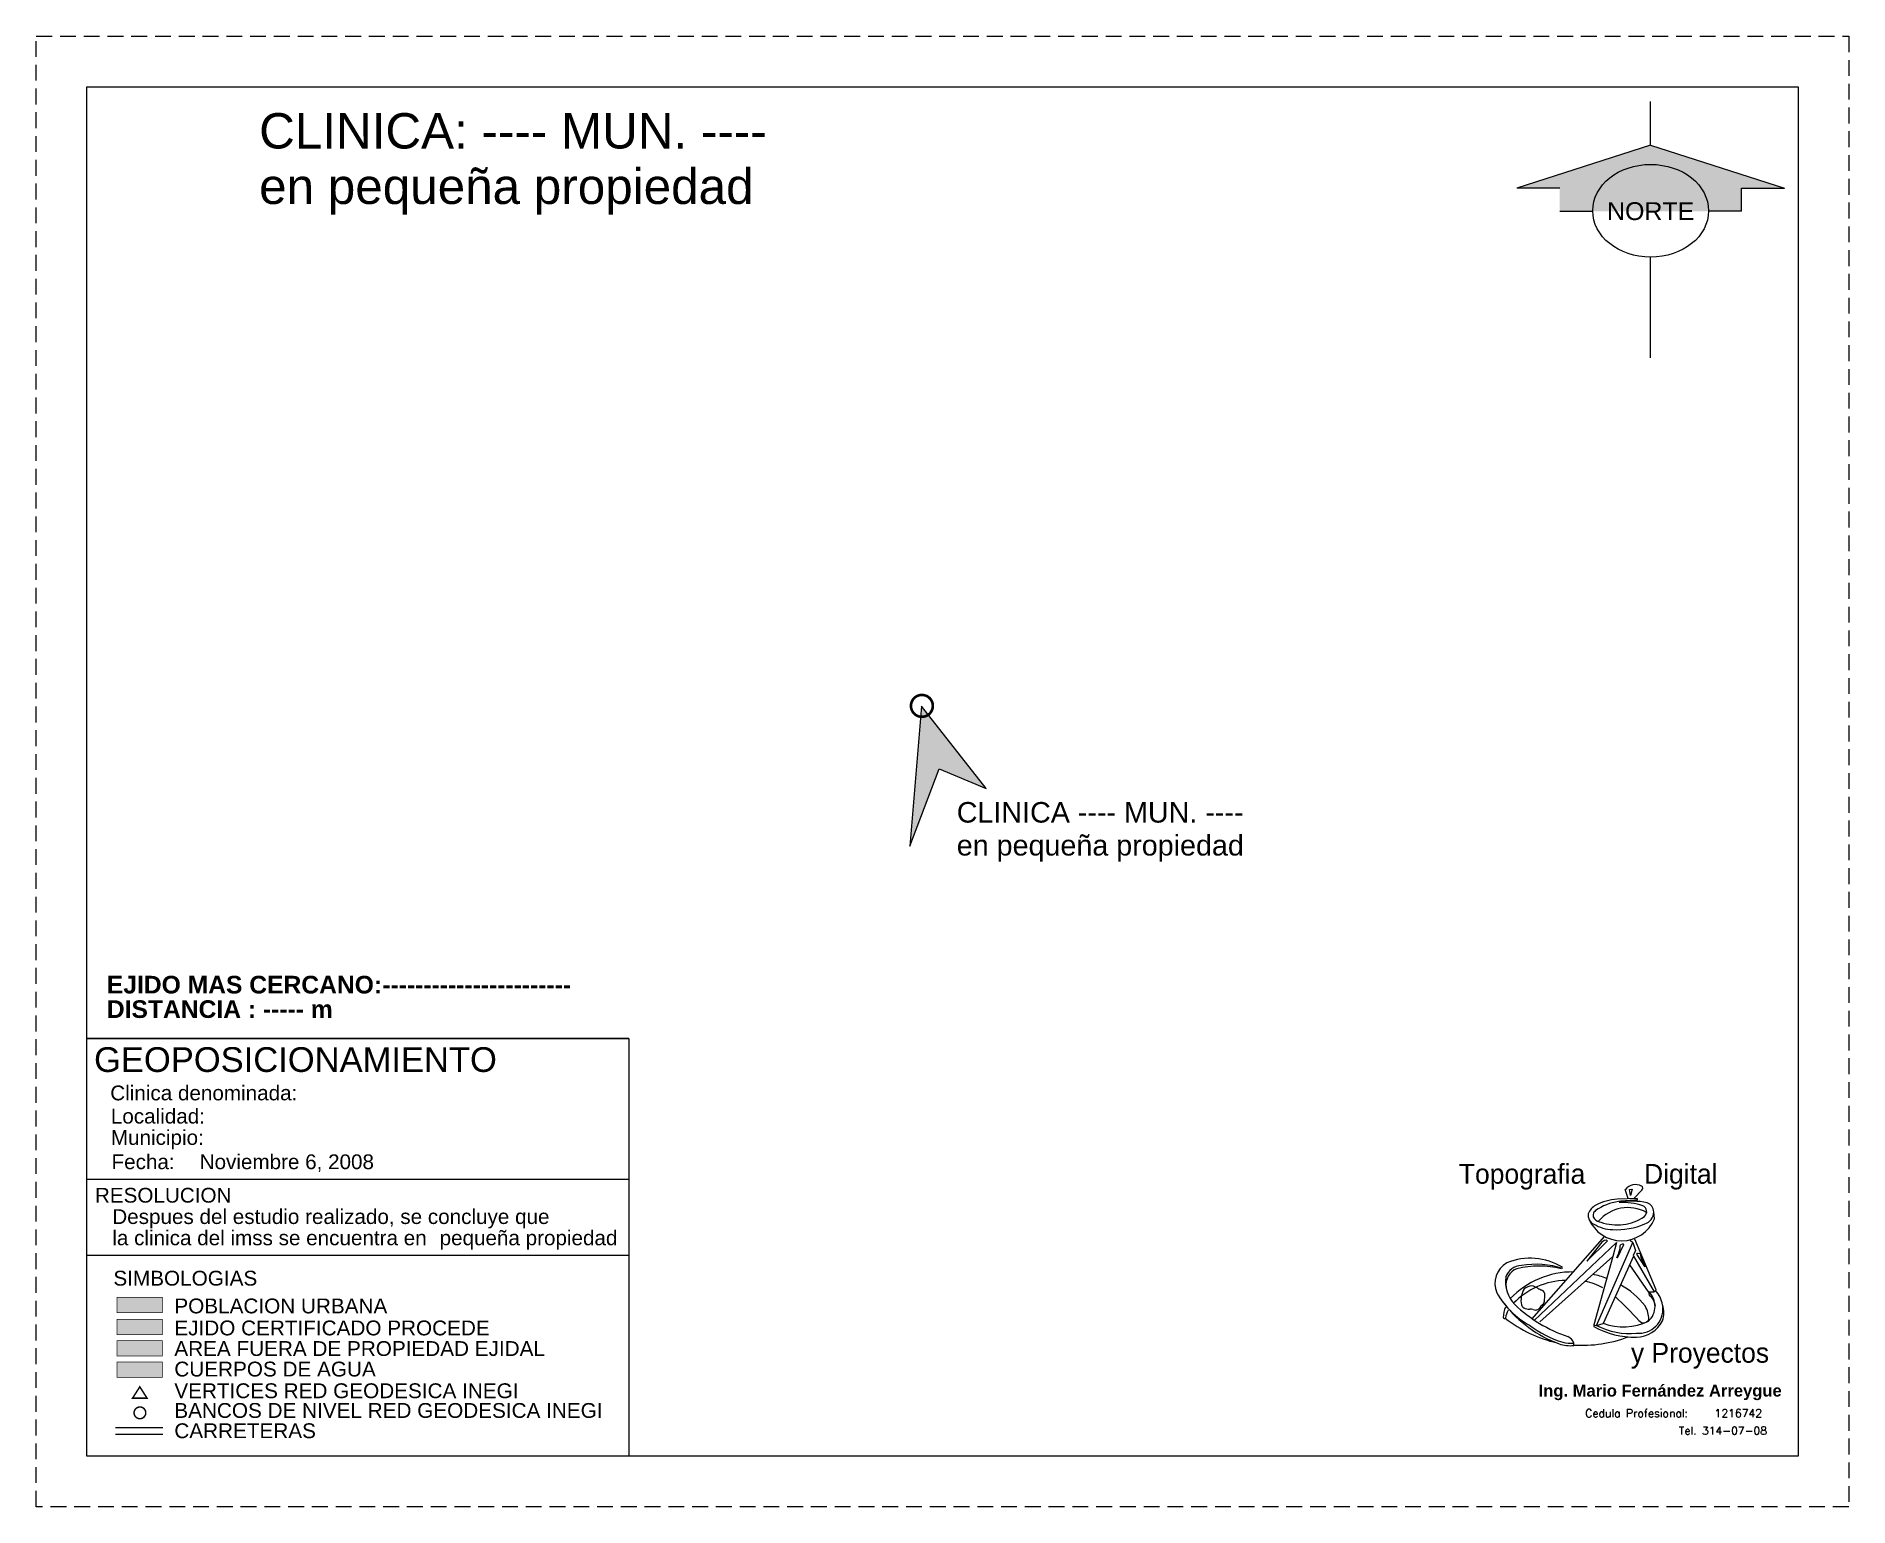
# Model space of a CAD drawing. Header units: millimetres. Extents: x 0 to 28.6, y 0 to 23.2.
import ezdxf

# ---------------------------------------------------------------- set-up
doc = ezdxf.new("R2010")
doc.units = ezdxf.units.MM
doc.linetypes.add('HIDDEN', pattern=[0.375, 0.25, -0.125])
doc.layers.get('0').update_dxf_attribs({"color": 1})
doc.layers.add('cotas', color=1, linetype='Continuous')
doc.styles.add('2', font='BAUHS93.TTF')
doc.styles.add('ROMANS', font='romans.shx')
doc.styles.add('s', font='ARIAL.TTF')
doc.styles.add('SANSSERIFBOLD', font='SASB____.pfb')

# ---------------------------------------------------------------- blocks, each defined once
blk = doc.blocks.new('datos')
at = {"true_color": 0xfffa94}
blk.add_hatch(color=51, dxfattribs=at).paths.add_polyline_path([(1.19, 2.261), (1.19, 2.503), (0.475, 2.503), (0.475, 2.261)])
at = {"true_color": 0xffe7c2}
blk.add_hatch(color=254, dxfattribs=at).paths.add_polyline_path([(1.19, 1.913), (1.19, 2.155), (0.475, 2.155), (0.475, 1.913)])
at = {"true_color": 0xfffec2}
blk.add_hatch(color=254, dxfattribs=at).paths.add_polyline_path([(1.19, 1.579), (1.19, 1.822), (0.475, 1.822), (0.475, 1.579)])
at = {"true_color": 0xb3ffdf}
blk.add_hatch(color=121, dxfattribs=at).paths.add_polyline_path([(1.19, 1.242), (1.19, 1.484), (0.475, 1.484), (0.475, 1.242)])
at = {"color": 11, "true_color": 0xf06a6d}
for p, q in [((0.45, 0.448), (1.196, 0.448)), ((0.45, 0.347), (1.196, 0.347))]:
    blk.add_line(p, q, dxfattribs=at)
blk.add_lwpolyline([(0, 6.588), (8.549, 6.588), (8.549, 0), (0, 0)], close=True)
at = {"const_width": 0.01}
for points in [[(0.475, 2.503), (1.19, 2.503), (1.19, 2.261), (0.475, 2.261)], [(0.475, 2.155), (1.19, 2.155), (1.19, 1.913), (0.475, 1.913)], [(0.475, 1.822), (1.19, 1.822), (1.19, 1.579), (0.475, 1.579)], [(0.475, 1.484), (1.19, 1.484), (1.19, 1.242), (0.475, 1.242)]]:
    blk.add_lwpolyline(points, close=True, dxfattribs=at)
at = {"layer": 'cotas'}
for p, q in [((8.549, 6.588), (0, 6.588)), ((8.549, 6.588), (8.549, 0)), ((8.549, 4.361), (0, 4.361)), ((8.549, 3.165), (0, 3.165))]:
    blk.add_line(p, q, dxfattribs=at)
at = {"layer": 'cotas', "const_width": 0.0234}
blk.add_lwpolyline([(0.72, 0.913), (0.948, 0.913), (0.834, 1.092)], close=True, dxfattribs=at)
blk.add_lwpolyline([(0.894, 0.61, 18.177987), (0.877, 0.599, 0.055012)], format="xyb", close=True, dxfattribs=at)
at = {"style": 's'}
for s, height, p in [('GEOPOSICIONAMIENTO', 0.39, (0.112, 6.06)), ('Clinica denominada:', 0.23319, (0.368, 5.612)), ('Localidad:', 0.2332, (0.377, 5.246)), ('Municipio:', 0.2332, (0.377, 4.909)), ('Fecha: ', 0.2332, (0.388, 4.526)), ('RESOLUCION', 0.2332, (0.126, 3.998)), ('Despues del estudio realizado, se concluye que', 0.23319, (0.4, 3.661)), ('la clinica del imss se encuentra en ', 0.23319, (0.4, 3.326))]:
    blk.add_text(s, height=height, dxfattribs=at).set_placement(p)
for tag, p in [('CLINICA', (3.464, 5.612)), ('LOCALIDAD', (2.005, 5.246)), ('MUNICIPIO', (2.005, 4.909)), ('FECHA', (1.779, 4.526)), ('RESOLUCION', (5.565, 3.326))]:
    blk.add_attdef(tag, p, '', height=0.233, dxfattribs=at)
at = {"layer": 'cotas', "style": 's'}
for s, p in [('SIMBOLOGIAS', (0.417, 2.689)), ('POBLACION URBANA', (1.379, 2.251)), ('EJIDO CERTIFICADO PROCEDE', (1.379, 1.904)), ('AREA FUERA DE PROPIEDAD EJIDAL', (1.379, 1.579)), ('CUERPOS DE AGUA', (1.379, 1.255)), ('VERTICES RED GEODESICA INEGI', (1.379, 0.913)), ('BANCOS DE NIVEL RED GEODESICA INEGI', (1.379, 0.602)), ('CARRETERAS', (1.379, 0.282))]:
    blk.add_text(s, height=0.234, dxfattribs=at).set_placement(p)
blk = doc.blocks.new('logo')
for p, q in [((-3.175, 5.082), (-3.569, 5.065)), ((-3.079, 5.244), (-3.238, 5.08)), ((-2.832, 4.677), (-2.847, 4.816)), ((-5.248, 2.7), (-3.808, 4.337)), ((-5.202, 2.671), (-3.58, 4.208)), ((-5.091, 2.644), (-3.655, 3.938)), ((-4.168, 3.842), (-3.756, 4.241)), ((-3.873, 4.218), (-4.168, 3.842)), ((-3.655, 3.938), (-4.028, 2.588)), ((-3.974, 2.577), (-3.262, 4.209)), ((-3.822, 4.249), (-3.873, 4.218)), ((-3.243, 3.94), (-3.843, 2.617)), ((-3.782, 4.257), (-3.822, 4.249)), ((-3.756, 4.241), (-3.782, 4.257)), ((-3.58, 4.208), (-3.655, 3.938)), ((-3.562, 3.911), (-3.434, 4.17)), ((-3.466, 4.176), (-3.504, 4.163)), ((-3.441, 4.179), (-3.466, 4.176)), ((-3.434, 4.17), (-3.441, 4.179)), ((-3.311, 4.256), (-3.262, 4.209)), ((-3.262, 4.209), (-3.205, 4.056)), ((-3.205, 4.056), (-3.251, 3.953)), ((-3.251, 3.953), (-2.838, 3.239)), ((-2.8, 3.276), (-3.22, 4.279)), ((-3.179, 3.993), (-3.184, 3.983)), ((-3.184, 3.983), (-3.026, 3.741)), ((-3.154, 3.993), (-3.179, 3.993)), ((-3.115, 3.985), (-3.154, 3.993)), ((-3.562, 3.911), (-3.578, 3.913)), ((-2.949, 3.238), (-3.321, 3.768)), ((-3.026, 3.741), (-3.011, 3.745)), ((-2.949, 3.238), (-2.838, 3.239)), ((-2.838, 3.239), (-2.8, 3.276)), ((-4.028, 2.588), (-4.026, 2.554)), ((-4.028, 2.588), (-3.974, 2.577)), ((-3.974, 2.577), (-3.843, 2.617)), ((-4.424, 2.179), (-4.425, 2.229))]:
    blk.add_line(p, q)
blk.add_lwpolyline([(-3.348, 5.076), (-3.407, 5.257)])
blk.add_lwpolyline([(-3.307, 5.139), (-3.327, 5.259), (-3.269, 5.264)], close=True)
blk.add_lwpolyline([(-2.949, 3.238), (-2.936, 3.174, -0.184221), (-2.82, 2.961, 14.915123)], format="xyb")
for centre, radius, start, end in [((-3.4, 4.005), 1.024, 98.0438, 125.425), ((-3.494, 4), 1.068, 94.0302, 117.4585), ((-2.989, -0.319), 5.367, 92.024, 95.9208), ((-3.266, 3.559), 1.466, 78.5644, 100.3156), ((-3.207, 5.095), 0.257, 61.8245, 140.9217), ((-3.182, 5.064), 0.0192, 278.6912, 48.4405), ((-3.109, 5.28), 0.0477, 309.9782, 61.0091), ((-3.954, 4.745), 0.186, 169.9959, 247.1611), ((-3.832, 4.658), 0.329, 118.1659, 158.6015), ((-3.479, 4.948), 0.702, 202.8908, 337.3053), ((-3.932, 4.748), 0.111, 123.6901, 219.736), ((-3.85, 4.847), 0.239, 225.5074, 260.245), ((-3.354, 4.134), 0.765, 61.2625, 139.5842), ((-3.572, 5.525), 0.967, 250.7726, 304.0638), ((-3.477, 3.673), 1.329, 71.8207, 92.2066), ((-3.11, 4.82), 0.125, 309.7287, 67.5166), ((-3.086, 4.811), 0.239, 284.9041, 1.0537), ((-3.044, 4.811), 0.197, 1.3426, 69.5497), ((-3.64, 5.214), 0.748, 238.8501, 268.5743), ((-3.571, 5.795), 1.332, 266.2635, 294.2482), ((-4.042, 4.186), 0.539, 329.5468, 357.5078), ((-2.579, 4.075), 0.543, 189.6129, 217.4021), ((-5.515, 3.405), 0.464, 119.369, 203.5389), ((-5.45, 3.423), 0.334, 91.0606, 161.0512), ((-5.419, 3.375), 0.344, 111.4656, 188.053), ((-5.278, 2.697), 1.205, 58.4779, 112.6484), ((-4.442, 1.918), 1.713, 89.5634, 136.1394), ((-5.11, 1.878), 1.868, 76.4676, 103.4481), ((-5.17, 2.069), 1.712, 71.9359, 99.6267), ((-4.47, 1.683), 1.948, 69.0932, 77.4532), ((-4.493, 4.03), 1.659, 209.2162, 240.9369), ((-5.118, 3.444), 0.653, 172.3345, 224.0843), ((-4.552, 1.999), 1.465, 90.9658, 136.2761), ((-5.044, 3.075), 0.421, 148.0678, 192.7618), ((-5.217, 3.043), 0.314, 96.6163, 125.8369), ((-5.33, 2.945), 0.417, 61.4879, 78.885), ((-4.968, 3.54), 0.28, 234.5276, 252.109), ((-5.095, 3.181), 0.101, 358.0812, 66.1817), ((-4.446, 2.23), 1.239, 61.0997, 78.6223), ((-4.243, 2.007), 1.555, 37.8937, 61.4805), ((-3.205, 2.951), 0.385, 311.1258, 48.2322), ((-3.231, 2.886), 0.566, 9.4071, 42.0338), ((-5.094, 2.68), 0.724, 159.1407, 175.805), ((-3.871, 4.507), 2.442, 217.9014, 249.894), ((-5.276, 2.636), 0.502, 151.6286, 170.0823), ((-3.648, 5.012), 2.802, 226.1987, 251.4412), ((-5.346, 3.018), 0.114, 198.4271, 235.0456), ((-5.299, 3.123), 0.228, 240.3545, 272.7916), ((-5.273, 2.704), 0.192, 76.4408, 94.4304), ((-5.067, 3.559), 0.688, 256.5237, 261.0084), ((-5.178, 2.978), 0.0979, 272.0538, 322.3272), ((-4.771, 2.689), 0.402, 132.0243, 145.2357), ((-5.115, 3.075), 0.116, 310.5668, 355.1152), ((-8.635, 3.279), 3.641, 356.6465, 358.4172), ((-8.092, -1.795), 6.67, 42.0638, 47.6831), ((-3.139, 2.896), 0.475, 264.6939, 5.4543), ((-3.468, 2.698), 0.523, 359.6945, 30.1743), ((-3.115, 2.824), 0.47, 340.6257, 19.233), ((-5.792, 2.734), 0.0244, 182.9513, 331.6571), ((-4.154, 4.813), 2.65, 232.2841, 256.8512), ((-3.996, 4.324), 2.177, 233.2578, 252.7412), ((-3.234, 3.947), 1.602, 240.3622, 271.6482), ((-3.327, 3.792), 1.376, 241.9661, 275.9877), ((-3.45, 3.713), 1.164, 250.2726, 295.3117), ((-3.195, 2.931), 0.586, 270.7592, 333.3388), ((-3.049, 2.744), 0.115, 217.7627, 284.9505), ((-3.046, 2.741), 0.111, 297.1202, 336.0178), ((-4.493, 2.816), 0.64, 250.1109, 276.149), ((-4.476, 3.011), 0.784, 257.7438, 273.7182), ((-4.622, 2.166), 0.207, 17.7444, 66.6225), ((-4.254, 4.707), 2.523, 266.1175, 291.0562)]:
    blk.add_arc(centre, radius, start, end)
for s, height, style, p in [('Topografia        Digital', 0.39, '2', (-6.69, 5.37)), ('y Proyectos', 0.39, '2', (-3.296, 1.841)), ('Ing. Mario Fernández Arreygue', 0.234, 'SANSSERIFBOLD', (-5.117, 1.173)), ('Cedula Profesional:   1216742', 0.156, 'ROMANS', (-4.197, 0.766)), ('Tel. 314-07-08', 0.156, 'ROMANS', (-2.35, 0.423))]:
    blk.add_text(s, height=height, dxfattribs=dict(style=style)).set_placement(p)
blk = doc.blocks.new('norte')
at = {"layer": 'cotas'}
h = blk.add_hatch(color=256, dxfattribs=at)
edge = h.paths.add_edge_path()
edge.add_line((-2.326, -0.919), (-4.437, -1.598))
edge.add_line((-4.437, -1.598), (-3.759, -1.598))
edge.add_line((-3.759, -1.598), (-3.759, -1.959))
edge.add_line((-3.759, -1.959), (-3.239, -1.959))
edge.add_ellipse((-2.326, -1.954), major_axis=(-0.914, 0), ratio=0.801258, start_angle=179.6048, end_angle=360.3952, ccw=False)
edge.add_line((-1.412, -1.959), (-0.892, -1.959))
edge.add_line((-0.892, -1.959), (-0.892, -1.598))
edge.add_line((-0.892, -1.598), (-0.254, -1.598))
edge.add_line((-0.254, -1.598), (-0.255, -1.585))
edge.add_line((-0.255, -1.585), (-2.326, -0.919))
for p, q in [((-2.326, -0.919), (-2.326, -0.229)), ((-2.326, -0.919), (-4.437, -1.598)), ((-2.326, -0.919), (-0.214, -1.598)), ((-3.759, -1.598), (-4.437, -1.598)), ((-0.892, -1.598), (-0.214, -1.598)), ((-0.892, -1.959), (-0.892, -1.598)), ((-3.759, -1.959), (-3.239, -1.959)), ((-0.892, -1.959), (-1.412, -1.959)), ((-2.326, -4.272), (-2.326, -2.686))]:
    blk.add_line(p, q, dxfattribs=at)
blk.add_ellipse((-2.326, -1.954), major_axis=(-0.914, 0), ratio=0.801258, dxfattribs=at)
at = {"layer": 'cotas', "style": 's'}
blk.add_text('NORTE', height=0.2817, dxfattribs=at).set_placement((-3.014, -2.1))
blk = doc.blocks.new('enc')
at = {"color": 1, "style": 's'}
for tag, p in [('ENCABEZADO', (-1.342, 0.281)), ('ENCABEZADO2', (-1.342, -0.594))]:
    blk.add_attdef(tag, p, '', height=0.558, dxfattribs=at)
blk = doc.blocks.new('señal')
at = {"layer": 'cotas'}
blk.add_hatch(color=1, dxfattribs=at).paths.add_polyline_path([(1.015, -1.302), (-0.006, -0.003), (-0.191, -2.214), (0.273, -0.992)])
at = {"layer": 'cotas', "color": 1, "const_width": 0.0416}
blk.add_lwpolyline([(0.138, 0.103, 3.076284), (0.141, -0.1, 0.325067)], format="xyb", close=True, dxfattribs=at)
at = {"layer": 'cotas', "color": 1}
blk.add_lwpolyline([(1.015, -1.302), (-0.006, -0.003), (-0.191, -2.214), (0.273, -0.992)], close=True, dxfattribs=at)
at = {"color": 1, "style": 's'}
for tag, p in [('CLINICAT', (0.55, -1.842)), ('CLINICAT2', (0.55, -2.362))]:
    blk.add_attdef(tag, p, '', height=0.324, dxfattribs=at)

msp = doc.modelspace()

# ---------------------------------------------------------------- linework, layer by layer
at = {"layer": 'cotas'}
msp.add_line((0.8, 7.388), (9.349, 7.388), dxfattribs=at)
at = {"layer": 'cotas', "linetype": 'HIDDEN'}
msp.add_lwpolyline([(0, 0), (0, 23.2), (28.6, 23.2), (28.6, 0)], close=True, dxfattribs=at)
at = {"layer": 'cotas'}
msp.add_lwpolyline([(0.8, 0.8), (0.8, 22.4), (27.8, 22.4), (27.8, 0.8)], close=True, dxfattribs=at)

# ---------------------------------------------------------------- block references
msp.add_blockref('norte', (27.8, 22.4))
for name, p, values in [('enc', (4.859, 21.148), {'ENCABEZADO': 'CLINICA: ---- MUN. ----', 'ENCABEZADO2': 'en pequeña propiedad'}), ('señal', (13.975, 12.636), {'CLINICAT': 'CLINICA ---- MUN. ----', 'CLINICAT2': 'en pequeña propiedad'}), ('datos', (0.8, 0.8), {'RESOLUCION': 'pequeña propiedad', 'FECHA': 'Noviembre 6, 2008'})]:
    msp.add_blockref(name, p).add_auto_attribs(values)
at = {"xscale": 0.8000000000000114, "yscale": 0.8000000000000114, "zscale": 0.8}
msp.add_blockref('logo', (27.8, 0.8), dxfattribs=at)

# ---------------------------------------------------------------- texts
at = {"layer": 'cotas', "style": 'SANSSERIFBOLD'}
for s, p in [('EJIDO MAS CERCANO:', (1.114, 8.098)), ('-----------------------', (5.461, 8.098)), ('DISTANCIA : ----- m', (1.114, 7.712))]:
    msp.add_text(s, height=0.27841, dxfattribs=at).set_placement(p)

doc.saveas('drawing.dxf')
